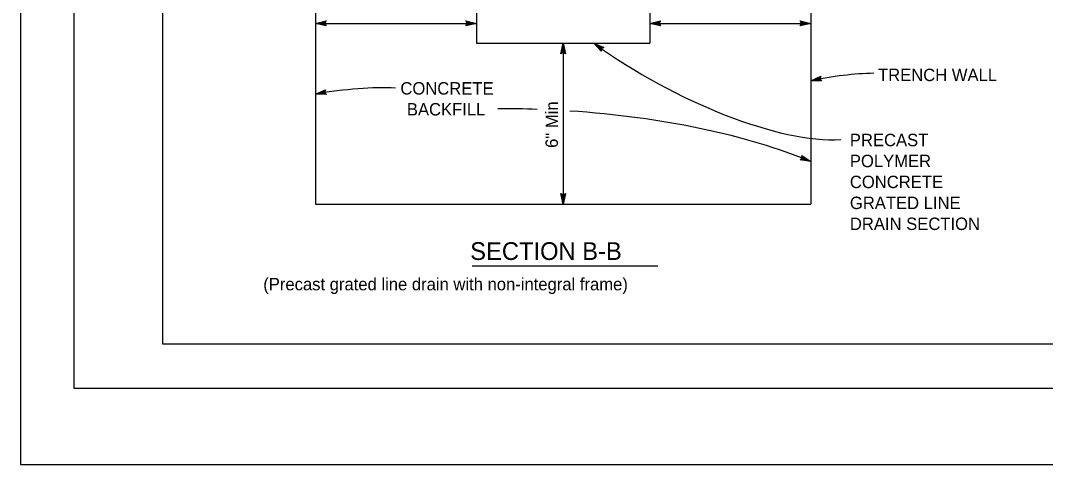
# Model space of a CAD drawing. Extents: x -893 to 867, y -474 to 712.
# Drawn here: x -893 to -316, y -474 to -224 of the extents above; entities that cross this region are included whole.
import ezdxf

# ---------------------------------------------------------------- set-up
doc = ezdxf.new("R2010")
doc.units = 0
for name, color, linetype in [('10 Sheet Format', 7, 'Continuous'), ('56 Stage 3 Anno', 7, 'Continuous'), ('57 Undefined', 7, 'Continuous'), ('60 Nongeo Data', 7, 'Continuous')]:
    doc.layers.add(name, color=color, linetype=linetype)

msp = doc.modelspace()

# ---------------------------------------------------------------- linework, layer by layer
at = {"layer": '10 Sheet Format'}
for p, q in [((-863.42, 668.96), (-863.42, -431.04)), ((-813.45, 643.96), (-813.45, -406.04)), ((-813.44, 643.95), (-813.44, -406.05)), ((-813.44, -406.04), (811.54, -406.04)), ((-863.42, -431.04), (836.58, -431.04))]:
    msp.add_line(p, q, dxfattribs=at)
for points in [[(-893.46, -474.04), (866.54, -474.04), (866.54, 711.96), (-893.46, 711.96)], [(-863.42, -431.04), (836.58, -431.04), (836.58, 668.96), (-863.42, 668.96)]]:
    msp.add_lwpolyline(points, close=True, dxfattribs=at)
at = {"layer": '56 Stage 3 Anno'}
for p, q in [((-727.18, -225.34), (-721.18, -224.01)), ((-725.79, -225.34), (-721.42, -224.37)), ((-724.42, -225.34), (-721.59, -224.72)), ((-723.04, -225.34), (-721.83, -225.08)), ((-721.18, -224.01), (-721.98, -225.34)), ((-721.18, -224.01), (-721.18, -224.01)), ((-641.63, -225.34), (-642.43, -224)), ((-642.43, -224), (-642.43, -224)), ((-642.43, -224), (-636.43, -225.34)), ((-642.21, -224.36), (-637.81, -225.34)), ((-641.98, -224.72), (-639.19, -225.34)), ((-641.8, -225.06), (-640.57, -225.34)), ((-538.75, -225.34), (-532.75, -224.01)), ((-537.36, -225.34), (-532.99, -224.37)), ((-535.99, -225.34), (-533.16, -224.72)), ((-534.61, -225.34), (-533.4, -225.08)), ((-532.75, -224.01), (-533.55, -225.34)), ((-532.75, -224.01), (-532.75, -224.01)), ((-453.2, -225.34), (-454, -224)), ((-454, -224), (-454, -224)), ((-454, -224), (-448, -225.34)), ((-453.78, -224.36), (-449.38, -225.34)), ((-453.55, -224.72), (-450.76, -225.34)), ((-453.37, -225.06), (-452.14, -225.34)), ((-727.18, -225.34), (-636.43, -225.34)), ((-721.18, -226.68), (-727.18, -225.34)), ((-727.18, -225.34), (-727.18, -225.34)), ((-721.4, -226.33), (-725.8, -225.34)), ((-721.63, -225.97), (-724.42, -225.34)), ((-721.81, -225.62), (-723.04, -225.34)), ((-721.98, -225.34), (-721.18, -226.68)), ((-721.18, -226.68), (-721.18, -226.68)), ((-636.43, -225.34), (-642.43, -226.67)), ((-642.43, -226.67), (-641.63, -225.34)), ((-642.43, -226.67), (-642.43, -226.67)), ((-637.82, -225.34), (-642.19, -226.31)), ((-639.19, -225.34), (-642.01, -225.96)), ((-640.57, -225.34), (-641.78, -225.61)), ((-636.43, -225.34), (-636.43, -225.34)), ((-538.75, -225.34), (-448, -225.34)), ((-532.75, -226.68), (-538.75, -225.34)), ((-538.75, -225.34), (-538.75, -225.34)), ((-532.97, -226.33), (-537.37, -225.34)), ((-533.2, -225.97), (-535.99, -225.34)), ((-533.38, -225.62), (-534.61, -225.34)), ((-533.55, -225.34), (-532.75, -226.68)), ((-532.75, -226.68), (-532.75, -226.68)), ((-448, -225.34), (-454, -226.67)), ((-454, -226.67), (-453.2, -225.34)), ((-454, -226.67), (-454, -226.67)), ((-449.39, -225.34), (-453.76, -226.31)), ((-450.76, -225.34), (-453.58, -225.96)), ((-452.14, -225.34), (-453.35, -225.61)), ((-448, -225.34), (-448, -225.34)), ((-588.93, -242.5), (-587.59, -236.5)), ((-587.59, -236.5), (-587.59, -327.26)), ((-587.59, -236.5), (-587.59, -236.5)), ((-587.59, -236.5), (-586.26, -242.5)), ((-566.22, -241.1), (-570.3, -236.5)), ((-570.3, -236.5), (-570.3, -236.5)), ((-570.3, -236.5), (-564.66, -238.94)), ((-587.59, -241.7), (-588.93, -242.5)), ((-588.93, -242.5), (-588.93, -242.5)), ((-588.57, -242.29), (-587.59, -237.88)), ((-588.21, -242.05), (-587.59, -239.27)), ((-587.87, -241.88), (-587.59, -240.65)), ((-587.59, -237.89), (-586.62, -242.27)), ((-587.59, -239.27), (-586.97, -242.09)), ((-587.59, -240.65), (-587.32, -241.86)), ((-586.26, -242.5), (-587.59, -241.7)), ((-586.26, -242.5), (-586.26, -242.5)), ((-566.19, -240.69), (-569.18, -237.31)), ((-569.17, -237.32), (-565.06, -239.09)), ((-566.17, -240.26), (-568.06, -238.12)), ((-568.06, -238.12), (-565.4, -239.27)), ((-566.11, -239.88), (-566.94, -238.93)), ((-566.94, -238.93), (-565.8, -239.43)), ((-566.08, -239.55), (-566.22, -241.1)), ((-566.22, -241.1), (-566.22, -241.1)), ((-564.66, -238.94), (-566.08, -239.55)), ((-564.66, -238.94), (-564.66, -238.94)), ((-448, -257.7), (-442.38, -255.2)), ((-441.85, -257.82), (-448, -257.7)), ((-448, -257.7), (-448, -257.7)), ((-442.13, -257.51), (-446.64, -257.42)), ((-446.63, -257.42), (-442.54, -255.6)), ((-445.29, -257.15), (-442.64, -255.97)), ((-442.43, -257.21), (-445.29, -257.15)), ((-443.94, -256.88), (-442.8, -256.37)), ((-442.68, -256.9), (-443.94, -256.88)), ((-442.38, -255.2), (-442.9, -256.66)), ((-442.9, -256.66), (-441.85, -257.82)), ((-442.38, -255.2), (-442.38, -255.2)), ((-441.85, -257.82), (-441.85, -257.82)), ((-727.18, -265.2), (-721.49, -262.88)), ((-721.04, -265.52), (-727.18, -265.2)), ((-727.18, -265.2), (-727.18, -265.2)), ((-721.32, -265.2), (-725.82, -264.97)), ((-725.81, -264.96), (-721.66, -263.28)), ((-724.46, -264.74), (-721.78, -263.65)), ((-721.61, -264.89), (-724.46, -264.74)), ((-723.1, -264.51), (-721.95, -264.04)), ((-721.84, -264.57), (-723.1, -264.51)), ((-721.49, -262.88), (-722.06, -264.33)), ((-722.06, -264.33), (-721.04, -265.52)), ((-721.49, -262.88), (-721.49, -262.88)), ((-721.04, -265.52), (-721.04, -265.52)), ((-452.79, -301.3), (-453.01, -299.75)), ((-453.01, -299.75), (-453.01, -299.75)), ((-453.01, -299.75), (-448, -303.31)), ((-452.95, -300.16), (-449.27, -302.78)), ((-454.04, -302.21), (-452.79, -301.3)), ((-448, -303.31), (-454.04, -302.21)), ((-454.04, -302.21), (-454.04, -302.21)), ((-449.28, -302.78), (-453.69, -301.97)), ((-450.54, -302.24), (-453.39, -301.72)), ((-451.82, -301.7), (-453.03, -301.48)), ((-452.87, -300.59), (-450.54, -302.24)), ((-452.84, -300.97), (-451.82, -301.7)), ((-448, -303.31), (-448, -303.31)), ((-587.59, -327.26), (-588.92, -321.26)), ((-588.92, -321.26), (-588.92, -321.26)), ((-588.92, -321.26), (-587.59, -322.06)), ((-587.59, -325.87), (-588.56, -321.49)), ((-587.59, -324.5), (-588.21, -321.67)), ((-587.59, -323.11), (-587.85, -321.91)), ((-587.59, -322.06), (-586.25, -321.26)), ((-586.25, -321.26), (-587.59, -327.26)), ((-586.6, -321.47), (-587.59, -325.88)), ((-586.96, -321.71), (-587.59, -324.5)), ((-587.31, -321.88), (-587.59, -323.11)), ((-586.25, -321.26), (-586.25, -321.26)), ((-587.59, -327.26), (-587.59, -327.26))]:
    msp.add_line(p, q, dxfattribs=at)
for centre, major_axis, ratio, start_param, end_param in [((-515.8, -218.94), (-108.85, 60.89), 0.354, 1.252864, 2.634855), ((-452.39, -288.78), (-82.74, -21.01), 0.343624, 4.124227, 4.572457), ((-735.1, -291.37), (-83.11, -17.97), 0.28461, 3.959826, 4.555729), ((-606.95, -351.73), (216.08, -6.97), 0.360853, 1.560272, 1.663544), ((-606.95, -351.73), (216.08, -6.97), 0.360853, 0.755969, 1.475466)]:
    msp.add_ellipse(centre, major_axis=major_axis, ratio=ratio, start_param=start_param, end_param=end_param, dxfattribs=at)
at = {"layer": '57 Undefined'}
msp.add_line((-638.82, -362.07), (-534.29, -362.07), dxfattribs=at)
at = {"layer": '60 Nongeo Data'}
for p, q in [((-448, -25.57), (-448, -327.26)), ((-727.18, -76.72), (-727.18, -327.26)), ((-636.43, -214.18), (-636.43, -236.5)), ((-538.75, -214.18), (-538.75, -236.5)), ((-636.43, -236.5), (-538.75, -236.5)), ((-727.18, -327.26), (-448, -327.26))]:
    msp.add_line(p, q, dxfattribs=at)

# ---------------------------------------------------------------- texts
at = {"layer": '57 Undefined'}
for s, height, p in [('TRENCH WALL', 7, (-410.08, -257.9)), ('CONCRETE', 7, (-679.31, -265.48)), ('BACKFILL', 7, (-675.65, -277.29)), ('PRECAST', 7, (-425.94, -294.6)), ('POLYMER', 7, (-425.94, -306.42)), ('CONCRETE', 7, (-425.94, -318.23)), ('GRATED LINE', 7, (-425.94, -330.04)), ('DRAIN SECTION', 7, (-425.94, -341.85)), ('SECTION B-B', 10, (-639.96, -358.73)), ('(Precast grated line drain with non-integral frame)', 7, (-756.61, -375.85))]:
    msp.add_text(s, height=height, dxfattribs=at).set_placement(p)
msp.add_text('6" Min', height=7, rotation=90, dxfattribs=at).set_placement((-590.51, -295.56))

doc.saveas('drawing.dxf')
